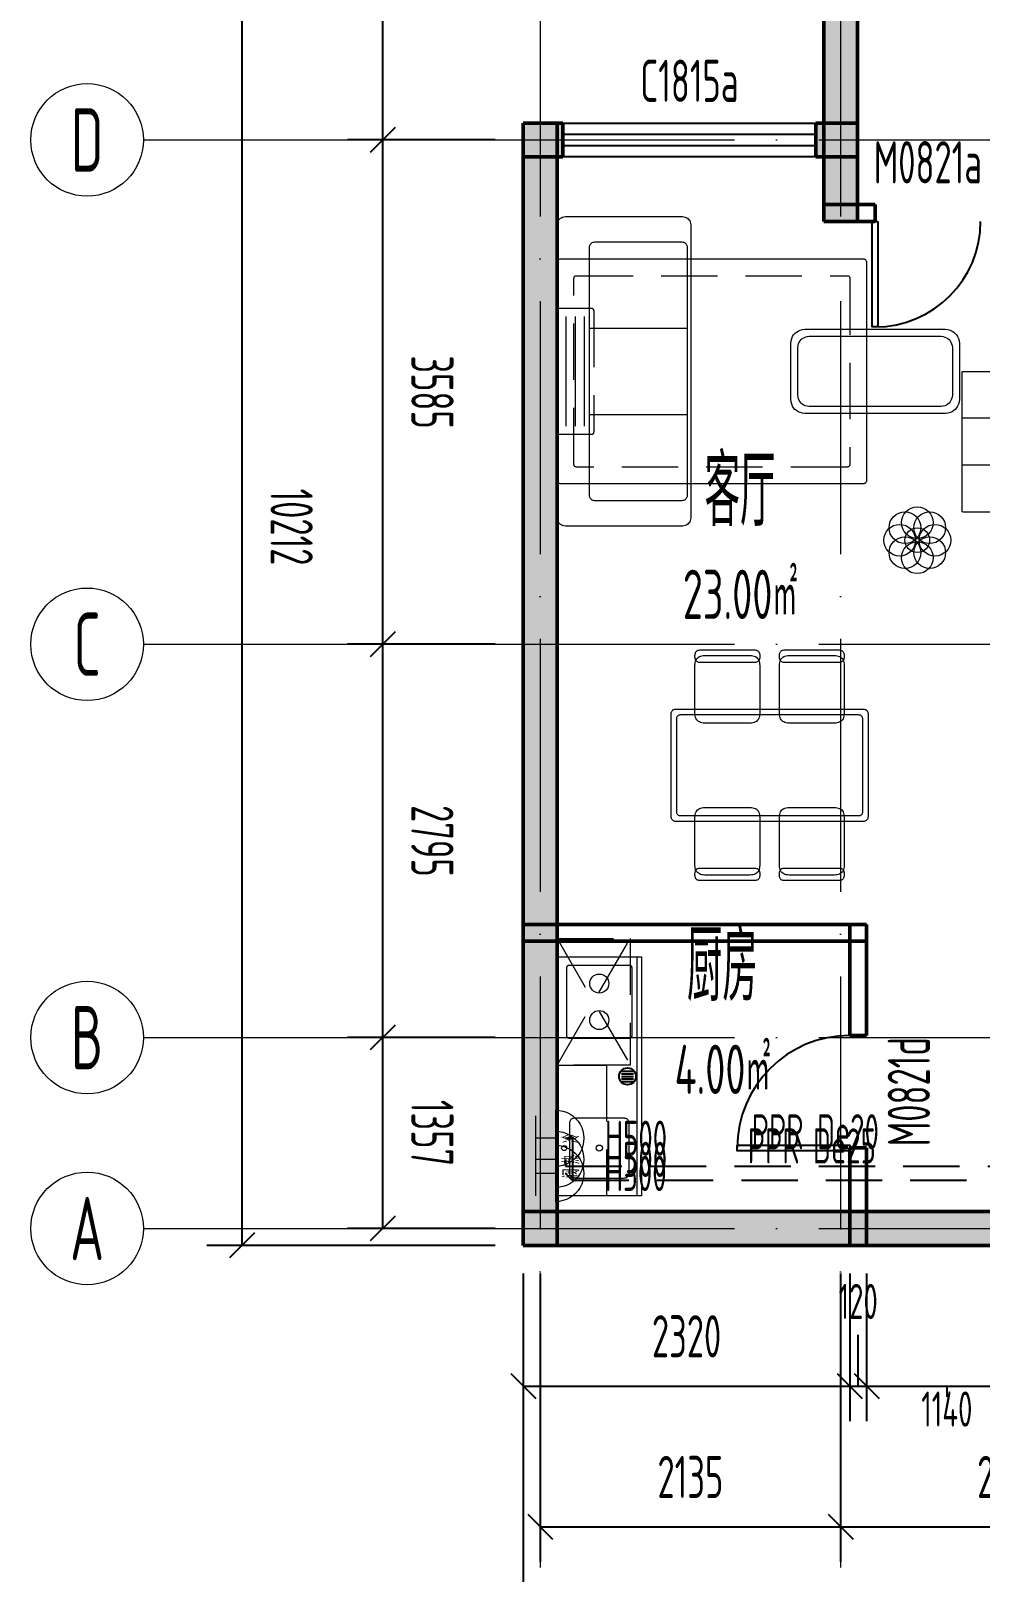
# Model space of a CAD drawing. Header units: millimetres. Extents: x -26062 to 33338, y -26608 to 15392.
# Drawn here: x -3500 to 3247, y -12535 to -1580 of the extents above; entities that cross this region are included whole.
import ezdxf
from ezdxf.enums import TextEntityAlignment as Align

# ---------------------------------------------------------------- set-up
doc = ezdxf.new("R2010")
doc.units = ezdxf.units.MM
doc.header["$LTSCALE"] = 100
doc.linetypes.add('CENTER', pattern=[24, 18, -3, 0, -3])
doc.linetypes.add('DASHED', pattern=[6, 4, -2])
for name, color, linetype, lineweight in [('AXIS', 1, 'CENTER', 13), ('AXIS-NUM', 3, 'CONTINUOUS', 18), ('DIM', 3, 'CONTINUOUS', 13), ('DOOR', 4, 'CONTINUOUS', 25), ('ELEC', 6, 'CONTINUOUS', 18), ('FURN', 8, 'CONTINUOUS', 13), ('MEP-COLD', 4, 'CONTINUOUS', 25), ('MEP-HOT', 6, 'CONTINUOUS', 25), ('ROOM-TEXT', 7, 'CONTINUOUS', 25), ('STRUCT', 7, 'CONTINUOUS', 25), ('WALL', 7, 'CONTINUOUS', 50), ('WALL-HATCH', 7, 'CONTINUOUS', 13), ('WINDOW', 4, 'CONTINUOUS', 25)]:
    doc.layers.add(name, color=color, linetype=linetype, lineweight=lineweight)
doc.styles.add('HZ', font='gbenor.shx', dxfattribs={"width": 0.7, "bigfont": 'gbcbig.shx'})
doc.dimstyles.new('GB', dxfattribs={"dimscale": 100, "dimtxt": 3, "dimasz": 1.25, "dimexe": 2.5, "dimexo": 2, "dimgap": 1, "dimtad": 1, "dimdec": 0, "dimtxsty": 'HZ', "dimtsz": 1.25, "dimcen": 2.5, "dimazin": 3, "dimtfac": 1, "dimtmove": 1, "dimatfit": 3})

# ---------------------------------------------------------------- blocks, each defined once
blk = doc.blocks.new('家具-三人沙发-13')
at = {"color": 0, "lineweight": -2}
for p, q in [((-306.67, 245), (-306.67, -450)), ((306.67, 245), (306.67, -450))]:
    blk.add_line(p, q, dxfattribs=at)
for points in [[(-1030, 475), (1030, 475), (1041.18, 474.51), (1051.39, 473.06), (1060.63, 470.63), (1068.89, 467.22), (1076.18, 462.85), (1082.5, 457.5), (1087.85, 451.18), (1092.22, 443.89), (1095.63, 435.63), (1098.06, 426.39), (1099.51, 416.18), (1100, 405), (1100, -405), (1099.51, -416.18), (1098.06, -426.39), (1095.63, -435.62), (1092.22, -443.89), (1087.85, -451.18), (1082.5, -457.5), (1076.18, -462.85), (1068.89, -467.22), (1060.63, -470.62), (1051.39, -473.06), (1041.18, -474.51), (1030, -475), (-1030, -475), (-1041.18, -474.51), (-1051.39, -473.06), (-1060.62, -470.62), (-1068.89, -467.22), (-1076.18, -462.85), (-1082.5, -457.5), (-1087.85, -451.18), (-1092.22, -443.89), (-1095.62, -435.62), (-1098.06, -426.39), (-1099.51, -416.18), (-1100, -405), (-1100, 405), (-1099.51, 416.18), (-1098.06, 426.39), (-1095.62, 435.63), (-1092.22, 443.89), (-1087.85, 451.18), (-1082.5, 457.5), (-1076.18, 462.85), (-1068.89, 467.22), (-1060.62, 470.63), (-1051.39, 473.06), (-1041.18, 474.51)], [(-875, 245), (875, 245), (882.19, 244.69), (888.75, 243.75), (894.69, 242.19), (900, 240), (904.69, 237.19), (908.75, 233.75), (912.19, 229.69), (915, 225), (917.19, 219.69), (918.75, 213.75), (919.69, 207.19), (920, 200), (920, -405), (919.69, -412.19), (918.75, -418.75), (917.19, -424.69), (915, -430), (912.19, -434.69), (908.75, -438.75), (904.69, -442.19), (900, -445), (894.69, -447.19), (888.75, -448.75), (882.19, -449.69), (875, -450), (-875, -450), (-882.19, -449.69), (-888.75, -448.75), (-894.69, -447.19), (-900, -445), (-904.69, -442.19), (-908.75, -438.75), (-912.19, -434.69), (-915, -430), (-917.19, -424.69), (-918.75, -418.75), (-919.69, -412.19), (-920, -405), (-920, 200), (-919.69, 207.19), (-918.75, 213.75), (-917.19, 219.69), (-915, 225), (-912.19, 229.69), (-908.75, 233.75), (-904.69, 237.19), (-900, 240), (-894.69, 242.19), (-888.75, 243.75), (-882.19, 244.69)]]:
    blk.add_lwpolyline(points, close=True, dxfattribs=at)
blk = doc.blocks.new('家具-茶几-14')
at = {"color": 0, "lineweight": -2}
for points in [[(-480, 300), (480, 300), (499.17, 299.17), (516.67, 296.67), (532.5, 292.5), (546.67, 286.67), (559.17, 279.17), (570, 270), (579.17, 259.17), (586.67, 246.67), (592.5, 232.5), (596.67, 216.67), (599.17, 199.17), (600, 180), (600, -180), (599.17, -199.17), (596.67, -216.67), (592.5, -232.5), (586.67, -246.67), (579.17, -259.17), (570, -270), (559.17, -279.17), (546.67, -286.67), (532.5, -292.5), (516.67, -296.67), (499.17, -299.17), (480, -300), (-480, -300), (-499.17, -299.17), (-516.67, -296.67), (-532.5, -292.5), (-546.67, -286.67), (-559.17, -279.17), (-570, -270), (-579.17, -259.17), (-586.67, -246.67), (-592.5, -232.5), (-596.67, -216.67), (-599.17, -199.17), (-600, -180), (-600, 180), (-599.17, 199.17), (-596.67, 216.67), (-592.5, 232.5), (-586.67, 246.67), (-579.17, 259.17), (-570, 270), (-559.17, 279.17), (-546.67, 286.67), (-532.5, 292.5), (-516.67, 296.67), (-499.17, 299.17)], [(-454, 250), (454, 250), (469.33, 249.33), (483.33, 247.33), (496, 244), (507.33, 239.33), (517.33, 233.33), (526, 226), (533.33, 217.33), (539.33, 207.33), (544, 196), (547.33, 183.33), (549.33, 169.33), (550, 154), (550, -154), (549.33, -169.33), (547.33, -183.33), (544, -196), (539.33, -207.33), (533.33, -217.33), (526, -226), (517.33, -233.33), (507.33, -239.33), (496, -244), (483.33, -247.33), (469.33, -249.33), (454, -250), (-454, -250), (-469.33, -249.33), (-483.33, -247.33), (-496, -244), (-507.33, -239.33), (-517.33, -233.33), (-526, -226), (-533.33, -217.33), (-539.33, -207.33), (-544, -196), (-547.33, -183.33), (-549.33, -169.33), (-550, -154), (-550, 154), (-549.33, 169.33), (-547.33, 183.33), (-544, 196), (-539.33, 207.33), (-533.33, 217.33), (-526, 226), (-517.33, 233.33), (-507.33, 239.33), (-496, 244), (-483.33, 247.33), (-469.33, 249.33)]]:
    blk.add_lwpolyline(points, close=True, dxfattribs=at)
blk = doc.blocks.new('家具-地毯-15')
at = {"color": 0, "lineweight": -2}
blk.add_lwpolyline([(-1070, 800), (1070, 800), (1074.79, 799.79), (1079.17, 799.17), (1083.13, 798.13), (1086.67, 796.67), (1089.79, 794.79), (1092.5, 792.5), (1094.79, 789.79), (1096.67, 786.67), (1098.13, 783.13), (1099.17, 779.17), (1099.79, 774.79), (1100, 770), (1100, -770), (1099.79, -774.79), (1099.17, -779.17), (1098.13, -783.12), (1096.67, -786.67), (1094.79, -789.79), (1092.5, -792.5), (1089.79, -794.79), (1086.67, -796.67), (1083.13, -798.12), (1079.17, -799.17), (1074.79, -799.79), (1070, -800), (-1070, -800), (-1074.79, -799.79), (-1079.17, -799.17), (-1083.12, -798.12), (-1086.67, -796.67), (-1089.79, -794.79), (-1092.5, -792.5), (-1094.79, -789.79), (-1096.67, -786.67), (-1098.12, -783.12), (-1099.17, -779.17), (-1099.79, -774.79), (-1100, -770), (-1100, 770), (-1099.79, 774.79), (-1099.17, 779.17), (-1098.12, 783.13), (-1096.67, 786.67), (-1094.79, 789.79), (-1092.5, 792.5), (-1089.79, 794.79), (-1086.67, 796.67), (-1083.12, 798.13), (-1079.17, 799.17), (-1074.79, 799.79)], close=True, dxfattribs=at)
at = {"color": 0, "linetype": 'DASHED', "lineweight": -2}
blk.add_lwpolyline([(-960, 680), (960, 680), (963.19, 679.86), (966.11, 679.44), (968.75, 678.75), (971.11, 677.78), (973.19, 676.53), (975, 675), (976.53, 673.19), (977.78, 671.11), (978.75, 668.75), (979.44, 666.11), (979.86, 663.19), (980, 660), (980, -660), (979.86, -663.19), (979.44, -666.11), (978.75, -668.75), (977.78, -671.11), (976.53, -673.19), (975, -675), (973.19, -676.53), (971.11, -677.78), (968.75, -678.75), (966.11, -679.44), (963.19, -679.86), (960, -680), (-960, -680), (-963.19, -679.86), (-966.11, -679.44), (-968.75, -678.75), (-971.11, -677.78), (-973.19, -676.53), (-975, -675), (-976.53, -673.19), (-977.78, -671.11), (-978.75, -668.75), (-979.44, -666.11), (-979.86, -663.19), (-980, -660), (-980, 660), (-979.86, 663.19), (-979.44, 666.11), (-978.75, 668.75), (-977.78, 671.11), (-976.53, 673.19), (-975, 675), (-973.19, 676.53), (-971.11, 677.78), (-968.75, 678.75), (-966.11, 679.44), (-963.19, 679.86)], close=True, dxfattribs=at)
blk = doc.blocks.new('家具-电视柜-16')
at = {"color": 0, "lineweight": -2}
for p, q in [((-166.67, 0), (-166.67, -200)), ((166.67, 0), (166.67, -200))]:
    blk.add_line(p, q, dxfattribs=at)
for points in [[(-492, 200), (492, 200), (493.28, 199.94), (494.44, 199.78), (495.5, 199.5), (496.44, 199.11), (497.28, 198.61), (498, 198), (498.61, 197.28), (499.11, 196.44), (499.5, 195.5), (499.78, 194.44), (499.94, 193.28), (500, 192), (500, -192), (499.94, -193.28), (499.78, -194.44), (499.5, -195.5), (499.11, -196.44), (498.61, -197.28), (498, -198), (497.28, -198.61), (496.44, -199.11), (495.5, -199.5), (494.44, -199.78), (493.28, -199.94), (492, -200), (-492, -200), (-493.28, -199.94), (-494.44, -199.78), (-495.5, -199.5), (-496.44, -199.11), (-497.28, -198.61), (-498, -198), (-498.61, -197.28), (-499.11, -196.44), (-499.5, -195.5), (-499.78, -194.44), (-499.94, -193.28), (-500, -192), (-500, 192), (-499.94, 193.28), (-499.78, 194.44), (-499.5, 195.5), (-499.11, 196.44), (-498.61, 197.28), (-498, 198), (-497.28, 198.61), (-496.44, 199.11), (-495.5, 199.5), (-494.44, 199.78), (-493.28, 199.94)], [(-350, 160), (350, 160), (351.6, 159.93), (353.06, 159.72), (354.38, 159.38), (355.56, 158.89), (356.6, 158.26), (357.5, 157.5), (358.26, 156.6), (358.89, 155.56), (359.38, 154.38), (359.72, 153.06), (359.93, 151.6), (360, 150), (360, 115), (359.93, 113.4), (359.72, 111.94), (359.38, 110.63), (358.89, 109.44), (358.26, 108.4), (357.5, 107.5), (356.6, 106.74), (355.56, 106.11), (354.38, 105.63), (353.06, 105.28), (351.6, 105.07), (350, 105), (-350, 105), (-351.6, 105.07), (-353.06, 105.28), (-354.37, 105.63), (-355.56, 106.11), (-356.6, 106.74), (-357.5, 107.5), (-358.26, 108.4), (-358.89, 109.44), (-359.37, 110.63), (-359.72, 111.94), (-359.93, 113.4), (-360, 115), (-360, 150), (-359.93, 151.6), (-359.72, 153.06), (-359.37, 154.38), (-358.89, 155.56), (-358.26, 156.6), (-357.5, 157.5), (-356.6, 158.26), (-355.56, 158.89), (-354.37, 159.38), (-353.06, 159.72), (-351.6, 159.93)]]:
    blk.add_lwpolyline(points, close=True, dxfattribs=at)
blk = doc.blocks.new('家具-餐桌-17')
at = {"color": 0, "lineweight": -2}
for points in [[(-660, 400), (660, 400), (666.39, 399.72), (672.22, 398.89), (677.5, 397.5), (682.22, 395.56), (686.39, 393.06), (690, 390), (693.06, 386.39), (695.56, 382.22), (697.5, 377.5), (698.89, 372.22), (699.72, 366.39), (700, 360), (700, -360), (699.72, -366.39), (698.89, -372.22), (697.5, -377.5), (695.56, -382.22), (693.06, -386.39), (690, -390), (686.39, -393.06), (682.22, -395.56), (677.5, -397.5), (672.22, -398.89), (666.39, -399.72), (660, -400), (-660, -400), (-666.39, -399.72), (-672.22, -398.89), (-677.5, -397.5), (-682.22, -395.56), (-686.39, -393.06), (-690, -390), (-693.06, -386.39), (-695.56, -382.22), (-697.5, -377.5), (-698.89, -372.22), (-699.72, -366.39), (-700, -360), (-700, 360), (-699.72, 366.39), (-698.89, 372.22), (-697.5, 377.5), (-695.56, 382.22), (-693.06, 386.39), (-690, 390), (-686.39, 393.06), (-682.22, 395.56), (-677.5, 397.5), (-672.22, 398.89), (-666.39, 399.72)], [(-630, 360), (630, 360), (634.79, 359.79), (639.17, 359.17), (643.13, 358.13), (646.67, 356.67), (649.79, 354.79), (652.5, 352.5), (654.79, 349.79), (656.67, 346.67), (658.13, 343.13), (659.17, 339.17), (659.79, 334.79), (660, 330), (660, -330), (659.79, -334.79), (659.17, -339.17), (658.13, -343.12), (656.67, -346.67), (654.79, -349.79), (652.5, -352.5), (649.79, -354.79), (646.67, -356.67), (643.13, -358.12), (639.17, -359.17), (634.79, -359.79), (630, -360), (-630, -360), (-634.79, -359.79), (-639.17, -359.17), (-643.12, -358.12), (-646.67, -356.67), (-649.79, -354.79), (-652.5, -352.5), (-654.79, -349.79), (-656.67, -346.67), (-658.12, -343.12), (-659.17, -339.17), (-659.79, -334.79), (-660, -330), (-660, 330), (-659.79, 334.79), (-659.17, 339.17), (-658.12, 343.13), (-656.67, 346.67), (-654.79, 349.79), (-652.5, 352.5), (-649.79, 354.79), (-646.67, 356.67), (-643.12, 358.13), (-639.17, 359.17), (-634.79, 359.79)]]:
    blk.add_lwpolyline(points, close=True, dxfattribs=at)
blk = doc.blocks.new('家具-餐椅-18')
at = {"color": 0, "lineweight": -2}
for points in [[(-190, 260), (190, 260), (196.39, 259.72), (202.22, 258.89), (207.5, 257.5), (212.22, 255.56), (216.39, 253.06), (220, 250), (223.06, 246.39), (225.56, 242.22), (227.5, 237.5), (228.89, 232.22), (229.72, 226.39), (230, 220), (230, 210), (229.72, 203.61), (228.89, 197.78), (227.5, 192.5), (225.56, 187.78), (223.06, 183.61), (220, 180), (216.39, 176.94), (212.22, 174.44), (207.5, 172.5), (202.22, 171.11), (196.39, 170.28), (190, 170), (-190, 170), (-196.39, 170.28), (-202.22, 171.11), (-207.5, 172.5), (-212.22, 174.44), (-216.39, 176.94), (-220, 180), (-223.06, 183.61), (-225.56, 187.78), (-227.5, 192.5), (-228.89, 197.78), (-229.72, 203.61), (-230, 210), (-230, 220), (-229.72, 226.39), (-228.89, 232.22), (-227.5, 237.5), (-225.56, 242.22), (-223.06, 246.39), (-220, 250), (-216.39, 253.06), (-212.22, 255.56), (-207.5, 257.5), (-202.22, 258.89), (-196.39, 259.72)], [(-160, 220), (160, 220), (171.18, 219.51), (181.39, 218.06), (190.63, 215.63), (198.89, 212.22), (206.18, 207.85), (212.5, 202.5), (217.85, 196.18), (222.22, 188.89), (225.63, 180.63), (228.06, 171.39), (229.51, 161.18), (230, 150), (230, -190), (229.51, -201.18), (228.06, -211.39), (225.63, -220.62), (222.22, -228.89), (217.85, -236.18), (212.5, -242.5), (206.18, -247.85), (198.89, -252.22), (190.63, -255.62), (181.39, -258.06), (171.18, -259.51), (160, -260), (-160, -260), (-171.18, -259.51), (-181.39, -258.06), (-190.62, -255.62), (-198.89, -252.22), (-206.18, -247.85), (-212.5, -242.5), (-217.85, -236.18), (-222.22, -228.89), (-225.62, -220.62), (-228.06, -211.39), (-229.51, -201.18), (-230, -190), (-230, 150), (-229.51, 161.18), (-228.06, 171.39), (-225.62, 180.63), (-222.22, 188.89), (-217.85, 196.18), (-212.5, 202.5), (-206.18, 207.85), (-198.89, 212.22), (-190.62, 215.63), (-181.39, 218.06), (-171.18, 219.51)]]:
    blk.add_lwpolyline(points, close=True, dxfattribs=at)
blk = doc.blocks.new('家具-挂机空调-3')
at = {"color": 0, "lineweight": -2}
for p, q in [((-390, 65), (390, 65)), ((-390, 0), (390, 0)), ((-390, -65), (390, -65))]:
    blk.add_line(p, q, dxfattribs=at)
at = {"color": 0, "linetype": 'DASHED', "lineweight": -2}
blk.add_lwpolyline([(-430, 130), (430, 130), (433.19, 129.86), (436.11, 129.44), (438.75, 128.75), (441.11, 127.78), (443.19, 126.53), (445, 125), (446.53, 123.19), (447.78, 121.11), (448.75, 118.75), (449.44, 116.11), (449.86, 113.19), (450, 110), (450, -110), (449.86, -113.19), (449.44, -116.11), (448.75, -118.75), (447.78, -121.11), (446.53, -123.19), (445, -125), (443.19, -126.53), (441.11, -127.78), (438.75, -128.75), (436.11, -129.44), (433.19, -129.86), (430, -130), (-430, -130), (-433.19, -129.86), (-436.11, -129.44), (-438.75, -128.75), (-441.11, -127.78), (-443.19, -126.53), (-445, -125), (-446.53, -123.19), (-447.78, -121.11), (-448.75, -118.75), (-449.44, -116.11), (-449.86, -113.19), (-450, -110), (-450, 110), (-449.86, 113.19), (-449.44, 116.11), (-448.75, 118.75), (-447.78, 121.11), (-446.53, 123.19), (-445, 125), (-443.19, 126.53), (-441.11, 127.78), (-438.75, 128.75), (-436.11, 129.44), (-433.19, 129.86)], close=True, dxfattribs=at)
blk = doc.blocks.new('家具-绿植-19')
at = {"color": 0, "lineweight": -2}
for centre, radius in [((0, 125), 112.5), ((-125, 0), 112.5), ((-88.39, 88.39), 112.5), ((88.39, 88.39), 112.5), ((125, 0), 112.5), ((-88.39, -88.39), 112.5), ((0, 0), 87.5), ((88.39, -88.39), 112.5), ((0, -125), 112.5)]:
    blk.add_circle(centre, radius, dxfattribs=at)
blk = doc.blocks.new('家具-一字橱柜-21')
at = {"color": 0, "linetype": 'DASHED', "lineweight": -2}
for p, q in [((80, 300), (980, -220)), ((980, 300), (80, -220))]:
    blk.add_line(p, q, dxfattribs=at)
at = {"color": 0, "lineweight": -2}
blk.add_line((-850, -270), (850, -270), dxfattribs=at)
for points in [[(-850, 300), (850, 300), (850, -300), (-850, -300)], [(286, 230), (774, 230), (776.56, 229.89), (778.89, 229.56), (781, 229), (782.89, 228.22), (784.56, 227.22), (786, 226), (787.22, 224.56), (788.22, 222.89), (789, 221), (789.56, 218.89), (789.89, 216.56), (790, 214), (790, -214), (789.89, -216.56), (789.56, -218.89), (789, -221), (788.22, -222.89), (787.22, -224.56), (786, -226), (784.56, -227.22), (782.89, -228.22), (781, -229), (778.89, -229.56), (776.56, -229.89), (774, -230), (286, -230), (283.44, -229.89), (281.11, -229.56), (279, -229), (277.11, -228.22), (275.44, -227.22), (274, -226), (272.78, -224.56), (271.78, -222.89), (271, -221), (270.44, -218.89), (270.11, -216.56), (270, -214), (270, 214), (270.11, 216.56), (270.44, 218.89), (271, 221), (271.78, 222.89), (272.78, 224.56), (274, 226), (275.44, 227.22), (277.11, 228.22), (279, 229), (281.11, 229.56), (283.44, 229.89)], [(-685, 210), (-335, 210), (-328.61, 209.72), (-322.78, 208.89), (-317.5, 207.5), (-312.78, 205.56), (-308.61, 203.06), (-305, 200), (-301.94, 196.39), (-299.44, 192.22), (-297.5, 187.5), (-296.11, 182.22), (-295.28, 176.39), (-295, 170), (-295, -170), (-295.28, -176.39), (-296.11, -182.22), (-297.5, -187.5), (-299.44, -192.22), (-301.94, -196.39), (-305, -200), (-308.61, -203.06), (-312.78, -205.56), (-317.5, -207.5), (-322.78, -208.89), (-328.61, -209.72), (-335, -210), (-685, -210), (-691.39, -209.72), (-697.22, -208.89), (-702.5, -207.5), (-707.22, -205.56), (-711.39, -203.06), (-715, -200), (-718.06, -196.39), (-720.56, -192.22), (-722.5, -187.5), (-723.89, -182.22), (-724.72, -176.39), (-725, -170), (-725, 170), (-724.72, 176.39), (-723.89, 182.22), (-722.5, 187.5), (-720.56, 192.22), (-718.06, 196.39), (-715, 200), (-711.39, 203.06), (-707.22, 205.56), (-702.5, 207.5), (-697.22, 208.89), (-691.39, 209.72)]]:
    blk.add_lwpolyline(points, close=True, dxfattribs=at)
at = {"color": 0, "linetype": 'DASHED', "lineweight": -2}
for points in [[(-850, 300), (80, 300), (80, -50), (-850, -50)], [(80, 300), (980, 300), (980, -220), (80, -220)]]:
    blk.add_lwpolyline(points, close=True, dxfattribs=at)
at = {"color": 0, "lineweight": -2}
for centre, radius in [((-510, 250), 18), ((-510, 0), 22), ((400, 0), 67.6), ((660, 0), 67.6)]:
    blk.add_circle(centre, radius, dxfattribs=at)
blk = doc.blocks.new('*D37')
at = {"color": 0, "lineweight": -2}
for p, q in [((0, -10412), (0, -11462)), ((2320, -10412), (2320, -11462)), ((-88.39, -11123.61), (88.39, -11300.39)), ((2231.61, -11123.61), (2408.39, -11300.39)), ((0, -11212), (2320, -11212))]:
    blk.add_line(p, q, dxfattribs=at)
at = {"color": 0, "lineweight": -2, "style": 'HZ', "width": 0.7}
blk.add_text('2320', height=300, dxfattribs=at).set_placement((1160, -11098.36), align=Align.BOTTOM_CENTER)
blk = doc.blocks.new('*D38')
at = {"color": 0, "lineweight": -2}
for p, q in [((2320, -10412), (2320, -11462)), ((2440, -10412), (2440, -11462)), ((2380, -11212), (2380, -10848.36)), ((2231.61, -11123.61), (2408.39, -11300.39)), ((2351.61, -11123.61), (2528.39, -11300.39)), ((2320, -11212), (2440, -11212))]:
    blk.add_line(p, q, dxfattribs=at)
at = {"color": 0, "lineweight": -2, "style": 'HZ', "width": 0.7}
blk.add_text('120', height=250, dxfattribs=at).set_placement((2380, -10810.86), align=Align.BOTTOM_CENTER)
blk = doc.blocks.new('*D39')
at = {"color": 0, "lineweight": -2}
for p, q in [((2440, -10412), (2440, -11462)), ((3580, -10412), (3580, -11462)), ((2351.61, -11123.61), (2528.39, -11300.39)), ((3491.61, -11123.61), (3668.39, -11300.39)), ((2440, -11212), (3580, -11212)), ((3010, -11212), (3010, -11288.14))]:
    blk.add_line(p, q, dxfattribs=at)
at = {"color": 0, "lineweight": -2, "style": 'HZ', "width": 0.7}
blk.add_text('1140', height=250, dxfattribs=at).set_placement((3010, -11575.64), align=Align.BOTTOM_CENTER)
blk = doc.blocks.new('*D44')
at = {"color": 0, "lineweight": -2}
for p, q in [((0, -10412), (0, -13462)), ((7776, -10412), (7776, -13462)), ((-88.39, -13123.61), (88.39, -13300.39)), ((7687.61, -13123.61), (7864.39, -13300.39)), ((0, -13212), (7776, -13212))]:
    blk.add_line(p, q, dxfattribs=at)
at = {"color": 0, "lineweight": -2, "style": 'HZ', "width": 0.7}
blk.add_text('7776', height=300, dxfattribs=at).set_placement((3888, -13098.36), align=Align.BOTTOM_CENTER)
blk = doc.blocks.new('*D45')
at = {"color": 0, "lineweight": -2}
for p, q in [((-200, 0), (-2250, 0)), ((-1911.61, 88.39), (-2088.39, -88.39)), ((-2000, 0), (-2000, -10212)), ((-1911.61, -10123.61), (-2088.39, -10300.39)), ((-200, -10212), (-2250, -10212))]:
    blk.add_line(p, q, dxfattribs=at)
at = {"color": 0, "lineweight": -2, "style": 'HZ', "width": 0.7}
blk.add_text('10212', height=300, rotation=-90, dxfattribs=at).set_placement((-1886.36, -5106), align=Align.BOTTOM_CENTER)
blk = doc.blocks.new('*D55')
at = {"color": 0, "lineweight": -2}
for p, q in [((120, -10412), (120, -12462)), ((2255, -10412), (2255, -12462)), ((31.61, -12123.61), (208.39, -12300.39)), ((2166.61, -12123.61), (2343.39, -12300.39)), ((120, -12212), (2255, -12212))]:
    blk.add_line(p, q, dxfattribs=at)
at = {"color": 0, "lineweight": -2, "style": 'HZ', "width": 0.7}
blk.add_text('2135', height=300, dxfattribs=at).set_placement((1187.5, -12098.36), align=Align.BOTTOM_CENTER)
blk = doc.blocks.new('*D57')
at = {"color": 0, "lineweight": -2}
for p, q in [((2255, -10412), (2255, -12462)), ((4705, -10412), (4705, -12462)), ((2166.61, -12123.61), (2343.39, -12300.39)), ((4616.61, -12123.61), (4793.39, -12300.39)), ((2255, -12212), (4705, -12212))]:
    blk.add_line(p, q, dxfattribs=at)
at = {"color": 0, "lineweight": -2, "style": 'HZ', "width": 0.7}
blk.add_text('2450', height=300, dxfattribs=at).set_placement((3480, -12098.36), align=Align.BOTTOM_CENTER)
blk = doc.blocks.new('*D62')
at = {"color": 0, "lineweight": -2}
for p, q in [((-911.61, -31.61), (-1088.39, -208.39)), ((-200, -120), (-1250, -120)), ((-1000, -120), (-1000, -2355)), ((-911.61, -2266.61), (-1088.39, -2443.39)), ((-200, -2355), (-1250, -2355))]:
    blk.add_line(p, q, dxfattribs=at)
at = {"color": 0, "lineweight": -2, "style": 'HZ', "width": 0.7}
blk.add_text('2235', height=300, rotation=-90, dxfattribs=at).set_placement((-886.36, -1237.5), align=Align.BOTTOM_CENTER)
blk = doc.blocks.new('*D64')
at = {"color": 0, "lineweight": -2}
for p, q in [((-911.61, -2266.61), (-1088.39, -2443.39)), ((-200, -2355), (-1250, -2355)), ((-1000, -2355), (-1000, -5940)), ((-911.61, -5851.61), (-1088.39, -6028.39)), ((-200, -5940), (-1250, -5940))]:
    blk.add_line(p, q, dxfattribs=at)
at = {"color": 0, "lineweight": -2, "style": 'HZ', "width": 0.7}
blk.add_text('3585', height=300, rotation=-90, dxfattribs=at).set_placement((-886.36, -4147.5), align=Align.BOTTOM_CENTER)
blk = doc.blocks.new('*D66')
at = {"color": 0, "lineweight": -2}
for p, q in [((-911.61, -5851.61), (-1088.39, -6028.39)), ((-200, -5940), (-1250, -5940)), ((-1000, -5940), (-1000, -8735)), ((-911.61, -8646.61), (-1088.39, -8823.39)), ((-200, -8735), (-1250, -8735))]:
    blk.add_line(p, q, dxfattribs=at)
at = {"color": 0, "lineweight": -2, "style": 'HZ', "width": 0.7}
blk.add_text('2795', height=300, rotation=-90, dxfattribs=at).set_placement((-886.36, -7337.5), align=Align.BOTTOM_CENTER)
blk = doc.blocks.new('*D68')
at = {"color": 0, "lineweight": -2}
for p, q in [((-911.61, -8646.61), (-1088.39, -8823.39)), ((-200, -8735), (-1250, -8735)), ((-1000, -8735), (-1000, -10092)), ((-911.61, -10003.61), (-1088.39, -10180.39)), ((-200, -10092), (-1250, -10092))]:
    blk.add_line(p, q, dxfattribs=at)
at = {"color": 0, "lineweight": -2, "style": 'HZ', "width": 0.7}
blk.add_text('1357', height=300, rotation=-90, dxfattribs=at).set_placement((-886.36, -9413.5), align=Align.BOTTOM_CENTER)

msp = doc.modelspace()

# ---------------------------------------------------------------- hatches: boundary and pattern name
at = {"layer": 'WALL-HATCH'}
for points in [[(2375, 0), (2375, -2475), (2135, -2475), (2135, 0)], [(0, -2235), (280, -2235), (280, -2475), (0, -2475)], [(240, -2235), (240, -8051), (0, -8051), (0, -2235)], [(2080, -2235), (2375, -2235), (2375, -2475), (2080, -2475)], [(2375, -2235), (2375, -2934), (2135, -2934), (2135, -2235)], [(240, -7931), (240, -10212), (0, -10212), (0, -7931)], [(0, -9972), (2440, -9972), (2440, -10212), (0, -10212)], [(2320, -9972), (3580, -9972), (3580, -10212), (2320, -10212)]]:
    msp.add_hatch(color=256, dxfattribs=at).paths.add_polyline_path(points)

# ---------------------------------------------------------------- linework, layer by layer
at = {"layer": 'AXIS'}
for p, q in [((120, 3700), (120, -13912)), ((2255, 3700), (2255, -13912)), ((-2700, -2355), (11476, -2355)), ((-2700, -5940), (11476, -5940)), ((-2700, -8735), (11476, -8735)), ((-2700, -10092), (11476, -10092))]:
    msp.add_line(p, q, dxfattribs=at)
at = {"layer": 'AXIS-NUM'}
for centre in [(-3100, -2355), (-3100, -5940), (-3100, -8735), (-3100, -10092)]:
    msp.add_circle(centre, 400, dxfattribs=at)
at = {"layer": 'DOOR'}
for p, q in [((2500, -2814), (2500, -2934)), ((2440, -8720), (2320, -8720)), ((2440, -9520), (2320, -9520))]:
    msp.add_line(p, q, dxfattribs=at)
for points in [[(2520, -2934), (2520, -3684), (2480, -3684), (2480, -2934)], [(2320, -9540), (1520, -9540), (1520, -9500), (2320, -9500)]]:
    msp.add_lwpolyline(points, close=True, dxfattribs=at)
for centre, radius, start, end in [((2500, -2934), 750, 270, 0), ((2320, -9520), 800, 90, 180)]:
    msp.add_arc(centre, radius, start, end, dxfattribs=at)
at = {"layer": 'ELEC'}
for p, q in [((90, -9611), (90, -9291)), ((90, -9761), (90, -9441)), ((230, -9451), (90, -9451)), ((90, -9861), (90, -9541)), ((230, -9601), (90, -9601)), ((230, -9701), (90, -9701))]:
    msp.add_line(p, q, dxfattribs=at)
for points in [[(230, -9651), (230, -9251), (256.11, -9252.71), (281.76, -9257.81), (306.54, -9266.22), (330, -9277.79), (351.75, -9292.33), (371.42, -9309.58), (388.67, -9329.25), (403.21, -9351), (414.78, -9374.46), (423.19, -9399.24), (428.29, -9424.89), (430, -9451), (428.29, -9477.11), (423.19, -9502.76), (414.78, -9527.54), (403.21, -9551), (388.67, -9572.75), (371.42, -9592.42), (351.75, -9609.67), (330, -9624.21), (306.54, -9635.78), (281.76, -9644.19), (256.11, -9649.29)], [(230, -9801), (230, -9401), (256.11, -9402.71), (281.76, -9407.81), (306.54, -9416.22), (330, -9427.79), (351.75, -9442.33), (371.42, -9459.58), (388.67, -9479.25), (403.21, -9501), (414.78, -9524.46), (423.19, -9549.24), (428.29, -9574.89), (430, -9601), (428.29, -9627.11), (423.19, -9652.76), (414.78, -9677.54), (403.21, -9701), (388.67, -9722.75), (371.42, -9742.42), (351.75, -9759.67), (330, -9774.21), (306.54, -9785.78), (281.76, -9794.19), (256.11, -9799.29)], [(230, -9901), (230, -9501), (256.11, -9502.71), (281.76, -9507.81), (306.54, -9516.22), (330, -9527.79), (351.75, -9542.33), (371.42, -9559.58), (388.67, -9579.25), (403.21, -9601), (414.78, -9624.46), (423.19, -9649.24), (428.29, -9674.89), (430, -9701), (428.29, -9727.11), (423.19, -9752.76), (414.78, -9777.54), (403.21, -9801), (388.67, -9822.75), (371.42, -9842.42), (351.75, -9859.67), (330, -9874.21), (306.54, -9885.78), (281.76, -9894.19), (256.11, -9899.29)]]:
    msp.add_lwpolyline(points, close=True, dxfattribs=at)
at = {"layer": 'MEP-COLD', "linetype": 'DASHED'}
for points in [[(3698, -8452), (3698, -8450), (3750, -8450), (3750, -9750), (350, -9750), (300, -9701)], [(300, -9451), (350, -9450), (350, -9750), (300, -9701)]]:
    msp.add_lwpolyline(points, dxfattribs=at)
at = {"layer": 'MEP-HOT', "linetype": 'DASHED'}
msp.add_lwpolyline([(300, -9601), (300, -9650), (3850, -9650), (3850, -8050)], dxfattribs=at)
at = {"layer": 'STRUCT'}
for p, q in [((698, -8975), (782, -8975)), ((698, -8993), (782, -8993)), ((698, -9011), (782, -9011)), ((698, -9029), (782, -9029)), ((698, -9047), (782, -9047))]:
    msp.add_line(p, q, dxfattribs=at)
msp.add_circle((740, -9011), 60, dxfattribs=at)
at = {"layer": 'WALL'}
for p, q in [((2135, 0), (2135, -2475)), ((2375, 0), (2375, -2475)), ((0, -2235), (280, -2235)), ((0, -2235), (0, -8051)), ((240, -2235), (240, -8051)), ((280, -2235), (280, -2475)), ((2080, -2235), (2375, -2235)), ((2080, -2235), (2080, -2475)), ((2135, -2235), (2135, -2934)), ((2375, -2235), (2375, -2934)), ((0, -2475), (280, -2475)), ((2080, -2475), (2375, -2475)), ((2135, -2814), (2500, -2814)), ((2500, -2814), (2500, -2934)), ((2135, -2934), (2500, -2934)), ((0, -7931), (0, -10212)), ((0, -7931), (2440, -7931)), ((240, -7931), (240, -10212)), ((2320, -7931), (2320, -8720)), ((2440, -7931), (2440, -8720)), ((0, -8051), (2440, -8051)), ((2440, -8720), (2320, -8720)), ((2320, -9520), (2320, -10212)), ((2440, -9520), (2320, -9520)), ((2440, -9520), (2440, -10212)), ((0, -9972), (2440, -9972)), ((2320, -9972), (3580, -9972)), ((0, -10212), (2440, -10212)), ((2320, -10212), (3580, -10212))]:
    msp.add_line(p, q, dxfattribs=at)
at = {"layer": 'WINDOW'}
for p, q in [((280, -2315), (2080, -2315)), ((280, -2395), (2080, -2395))]:
    msp.add_line(p, q, dxfattribs=at)
msp.add_lwpolyline([(280, -2235), (2080, -2235), (2080, -2475), (280, -2475)], close=True, dxfattribs=at)

# ---------------------------------------------------------------- block references
at = {"layer": 'FURN'}
for name, p, rotation in [('家具-三人沙发-13', (715, -4000), 90), ('家具-挂机空调-3', (370, -4000), 90), ('家具-电视柜-16', (3318, -4500), 270), ('家具-餐椅-18', (1450, -7360), 180), ('家具-餐椅-18', (2050, -7360), 180), ('家具-一字橱柜-21', (540, -9011), 90)]:
    msp.add_blockref(name, p, dxfattribs=dict(at, rotation=rotation))
for name, p in [('家具-地毯-15', (1340, -4000)), ('家具-茶几-14', (2500, -4000)), ('家具-绿植-19', (2800, -5200)), ('家具-餐椅-18', (1450, -6240)), ('家具-餐椅-18', (2050, -6240)), ('家具-餐桌-17', (1750, -6800))]:
    msp.add_blockref(name, p, dxfattribs=at)

# ---------------------------------------------------------------- texts
at = {"layer": 'AXIS-NUM', "style": 'HZ', "width": 0.7}
for s, p in [('D', (-3100, -2355)), ('C', (-3100, -5940)), ('B', (-3100, -8735)), ('A', (-3100, -10092))]:
    msp.add_text(s, height=450, dxfattribs=at).set_placement(p, align=Align.MIDDLE_CENTER)
at = {"layer": 'DOOR', "style": 'HZ', "width": 0.7}
msp.add_text('M0821a', height=300, dxfattribs=at).set_placement((2875, -2514), align=Align.MIDDLE_CENTER)
msp.add_text('M0821d', height=300, rotation=90, dxfattribs=at).set_placement((2740, -9120), align=Align.MIDDLE_CENTER)
at = {"layer": 'ELEC', "style": 'HZ', "width": 0.7}
for s, p in [('H500', (580, -9451)), ('H500', (580, -9601)), ('H300', (580, -9701))]:
    msp.add_text(s, height=250, dxfattribs=at).set_placement(p, align=Align.MIDDLE_LEFT)
for s, p in [('冷', (340, -9451)), ('热', (340, -9601)), ('阀', (340, -9701))]:
    msp.add_text(s, height=115.2, rotation=90, dxfattribs=at).set_placement(p, align=Align.MIDDLE_CENTER)
at = {"layer": 'MEP-COLD', "style": 'HZ', "width": 0.7}
msp.add_text('PPR De25', height=250, dxfattribs=at).set_placement((2050, -9630), align=Align.CENTER)
at = {"layer": 'MEP-HOT', "style": 'HZ', "width": 0.7}
msp.add_text('PPR De20', height=250, dxfattribs=at).set_placement((2075, -9530), align=Align.CENTER)
at = {"layer": 'ROOM-TEXT', "style": 'HZ', "width": 0.7}
for s, p in [('客厅', (1540, -5250)), ('厨房', (1415, -8626))]:
    msp.add_text(s, height=500, dxfattribs=at).set_placement(p, align=Align.BOTTOM_CENTER)
for s, p in [('23.00㎡', (1540, -5410)), ('4.00㎡', (1415, -8786))]:
    msp.add_text(s, height=350, dxfattribs=at).set_placement(p, align=Align.TOP_CENTER)
at = {"layer": 'WINDOW', "style": 'HZ', "width": 0.7}
msp.add_text('C1815a', height=300, dxfattribs=at).set_placement((1180, -1935), align=Align.MIDDLE_CENTER)

# ---------------------------------------------------------------- dimensions: what is measured, and where the dimension line sits
at = {"layer": 'DIM'}
for base, p1, p2, picture, middle in [((-2000, -10212), (0, 0), (0, -10212), '*D45', (-1736.36, -5106)), ((-1000, -2355), (0, -120), (0, -2355), '*D62', (-736.36, -1237.5)), ((-1000, -5940), (0, -2355), (0, -5940), '*D64', (-736.36, -4147.5)), ((-1000, -8735), (0, -5940), (0, -8735), '*D66', (-736.36, -7337.5)), ((-1000, -10092), (0, -8735), (0, -10092), '*D68', (-736.36, -9413.5))]:
    dim = msp.add_linear_dim(base=base, p1=p1, p2=p2, angle=270, dimstyle='GB', dxfattribs=at)
    dim.commit()
    dim.dimension.update_dxf_attribs({"geometry": picture, "text_midpoint": middle})
for base, p1, p2, picture, middle in [((2320, -11212), (0, -10212), (2320, -10212), '*D37', (1160, -10948.36)), ((7776, -13212), (0, -10212), (7776, -10212), '*D44', (3888, -12948.36)), ((2255, -12212), (120, -10212), (2255, -10212), '*D55', (1187.5, -11948.36)), ((4705, -12212), (2255, -10212), (4705, -10212), '*D57', (3480, -11948.36))]:
    dim = msp.add_linear_dim(base=base, p1=p1, p2=p2, dimstyle='GB', dxfattribs=at)
    dim.commit()
    dim.dimension.update_dxf_attribs({"geometry": picture, "text_midpoint": middle})
for base, p1, p2, picture, middle in [((2440, -11212), (2320, -10212), (2440, -10212), '*D38', (2380, -10685.86)), ((3580, -11212), (2440, -10212), (3580, -10212), '*D39', (3010, -11450.64))]:
    dim = msp.add_linear_dim(base=base, p1=p1, p2=p2, dimstyle='GB', dxfattribs=at)
    dim.commit()
    dim.dimension.update_dxf_attribs({"geometry": picture, "text_midpoint": middle, "dimtype": 160})

doc.saveas('drawing.dxf')
